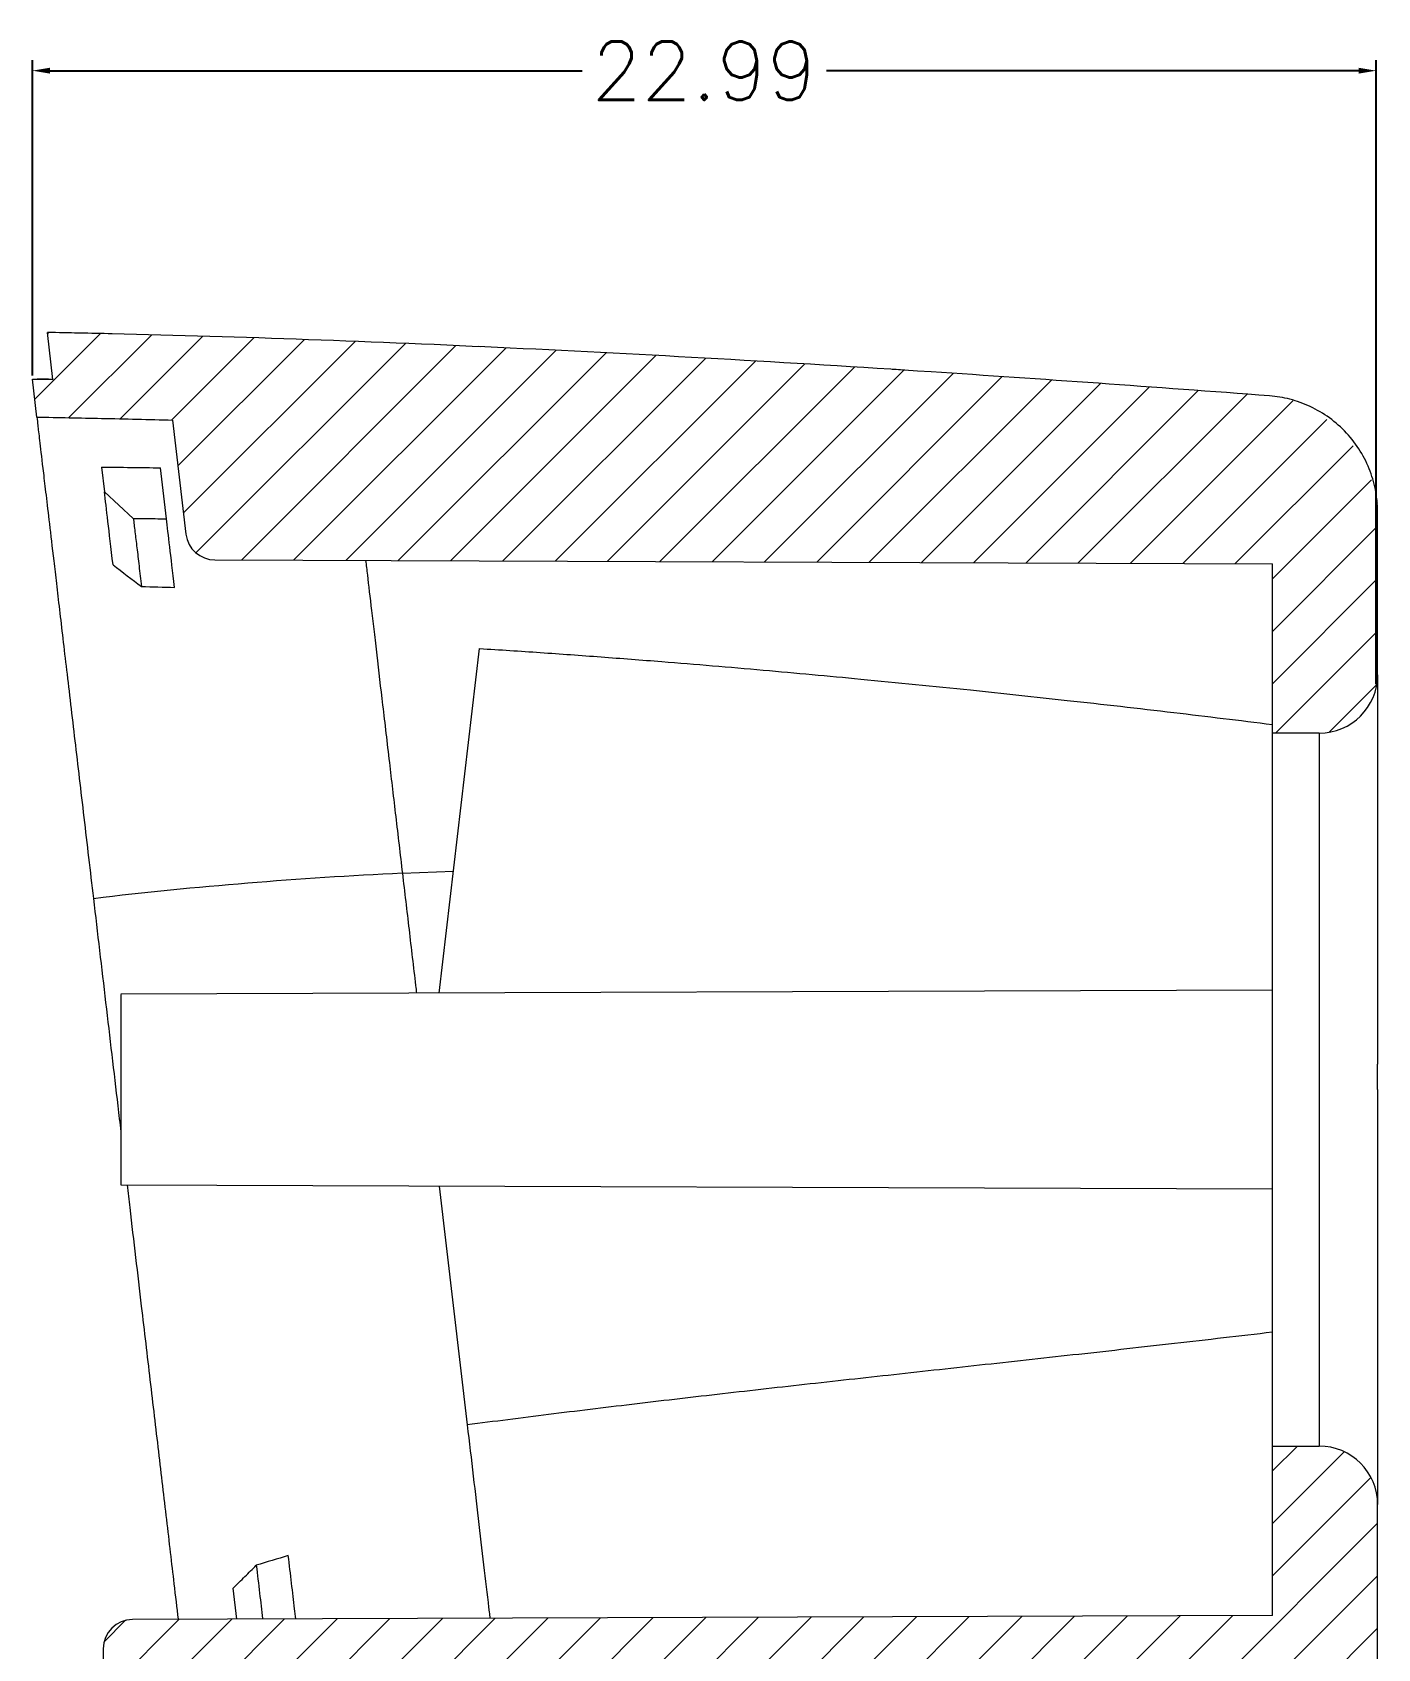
# Model space of a CAD drawing. Header units: inches. Extents: x 1631 to 3663, y 1126 to 1454.
# Drawn here: x 3281.12 to 3304.13, y 1209.58 to 1237.25 of the extents above; entities that cross this region are included whole.
import ezdxf

# ---------------------------------------------------------------- set-up
doc = ezdxf.new("R2010")
doc.units = ezdxf.units.IN
doc.header["$LTSCALE"] = 15
doc.styles.get("Standard").update_dxf_attribs({"font": 'txt', "bigfont": 'gbcbig.shx'})
doc.dimstyles.new('1.5', dxfattribs={"dimtxt": 1, "dimasz": 0.3, "dimexe": 0.18, "dimexo": 0.0625, "dimgap": 0.09, "dimtad": 0, "dimzin": 0, "dimdsep": 46, "dimtxsty": 'Standard', "dimcen": 0, "dimclrd": 3, "dimclre": 3, "dimadec": 0, "dimazin": 2, "dimtfac": 1, "dimtofl": 0, "dimtmove": 0, "dimatfit": 3, "dimfxl": 1, "dimtolj": 1, "dimtzin": 0, "dimarcsym": 0})

# ---------------------------------------------------------------- blocks, each defined once
blk = doc.blocks.new('*D260')
at = {"color": 3, "lineweight": -2}
for p, q in [((3281.118, 1231.374), (3281.118, 1236.769)), ((3304.106, 1226.091), (3304.106, 1236.769)), ((3281.418, 1236.589), (3290.522, 1236.589)), ((3303.806, 1236.589), (3294.702, 1236.589))]:
    blk.add_line(p, q, dxfattribs=at)
at = {"color": 3}
for points in [[(3281.418, 1236.639), (3281.418, 1236.539), (3281.118, 1236.589)], [(3303.806, 1236.639), (3303.806, 1236.539), (3304.106, 1236.589)]]:
    blk.add_solid(points, dxfattribs=at)
at = {"layer": 'Defpoints', "color": 0}
for p in [(3304.106, 1236.589), (3281.118, 1231.312), (3304.106, 1226.028)]:
    blk.add_point(p, dxfattribs=at)
at = {"color": 0, "insert": (3292.612, 1236.589), "char_height": 1, "attachment_point": 5}
blk.add_mtext('\\A1;22.99', dxfattribs=at)

msp = doc.modelspace()

# ---------------------------------------------------------------- hatches: boundary and pattern name
at = {"linetype": 'Continuous', "lineweight": 0}
h = msp.add_hatch(dxfattribs=at)
h.set_pattern_fill('ANSI31', color=4, scale=0.2, style=0)
edge = h.paths.add_edge_path(flags=0)
edge.add_line((3281.118, 1231.312), (3281.194, 1230.661))
edge.add_spline(control_points=[(3281.194, 1230.661), (3281.898, 1230.649), (3282.672, 1230.632), (3283.516, 1230.609)], knot_values=[0, 0, 0, 0, 1, 1, 1, 1], weights=[1, 1, 1, 1], degree=3, periodic=0)
edge.add_line((3283.516, 1230.609), (3283.746, 1228.657))
edge.add_arc((3284.242, 1228.716), 0.5, 186.7, 269.8)
edge.add_line((3284.24, 1228.216), (3302.331, 1228.152))
edge.add_line((3302.331, 1228.152), (3302.331, 1225.252))
edge.add_line((3302.331, 1225.252), (3303.131, 1225.252))
edge.add_arc((3303.131, 1226.252), 1, 270, 360)
edge.add_line((3304.131, 1226.252), (3304.131, 1229.028))
edge.add_spline(control_points=[(3304.131, 1229.028), (3304.131, 1229.964), (3303.219, 1230.951), (3302.283, 1231.023)], knot_values=[0, 0, 0, 0, 1, 1, 1, 1], weights=[1, 1, 1, 1], degree=3, periodic=0)
edge.add_spline(control_points=[(3302.283, 1231.023), (3300.308, 1231.173), (3295.854, 1231.491), (3289.23, 1231.868), (3284.315, 1232.048), (3281.744, 1232.102), (3281.377, 1232.108)], knot_values=[0.059101, 0.059101, 0.059101, 0.059101, 0.25, 0.5, 0.75, 0.791838, 0.791838, 0.791838, 0.791838], weights=[1, 1, 1, 1, 1, 1, 1], degree=3, periodic=0)
edge.add_line((3281.377, 1232.108), (3281.471, 1231.306))
edge.add_spline(control_points=[(3281.471, 1231.306), (3281.394, 1231.307), (3281.276, 1231.309), (3281.158, 1231.311), (3281.118, 1231.312)], knot_values=[0.787728, 0.787728, 0.787728, 0.787728, 0.796581, 0.801219, 0.801219, 0.801219, 0.801219], weights=[1, 1, 1, 1, 1], degree=3, periodic=0)
h = msp.add_hatch(dxfattribs=at)
h.set_pattern_fill('ANSI31', color=4, scale=0.2, style=0)
edge = h.paths.add_edge_path(flags=0)
edge.add_line((3284.181, 1205.239), (3284.258, 1204.582))
edge.add_spline(control_points=[(3284.258, 1204.582), (3284.371, 1204.617), (3284.484, 1204.652), (3284.598, 1204.687)], knot_values=[0, 0, 0, 0, 1, 1, 1, 1], weights=[1, 1, 1, 1], degree=3, periodic=0)
edge.add_line((3284.598, 1204.687), (3284.693, 1203.879))
edge.add_spline(control_points=[(3284.693, 1203.879), (3284.765, 1203.902), (3286.684, 1204.492), (3290.595, 1205.444), (3296.426, 1206.408), (3300.528, 1206.958), (3302.39, 1207.2)], knot_values=[0.102233, 0.102233, 0.102233, 0.102233, 0.111955, 0.361955, 0.611955, 0.803149, 0.803149, 0.803149, 0.803149], weights=[1, 1, 1, 1, 1, 1, 1], degree=3, periodic=0)
edge.add_spline(control_points=[(3302.39, 1207.2), (3303.343, 1207.325), (3304.131, 1208.214), (3304.131, 1209.183)], knot_values=[0, 0, 0, 0, 1, 1, 1, 1], weights=[1, 1, 1, 1], degree=3, periodic=0)
edge.add_line((3304.131, 1209.183), (3304.131, 1212.052))
edge.add_arc((3303.131, 1212.052), 1, 359.9985, 450)
edge.add_line((3303.131, 1213.052), (3302.331, 1213.052))
edge.add_line((3302.331, 1213.052), (3302.331, 1210.152))
edge.add_line((3302.331, 1210.152), (3282.829, 1210.084))
edge.add_arc((3282.831, 1209.584), 0.5, 90.2, 180)
edge.add_line((3282.331, 1209.584), (3282.331, 1207.931))
edge.add_spline(control_points=[(3282.331, 1207.931), (3282.331, 1207.666), (3282.565, 1207.431), (3282.831, 1207.431)], knot_values=[0, 0, 0, 0, 1, 1, 1, 1], weights=[1, 1, 1, 1], degree=3, periodic=0)
edge.add_spline(control_points=[(3282.831, 1207.431), (3283.967, 1207.431), (3285.103, 1207.431), (3286.239, 1207.431)], knot_values=[0, 0, 0, 0, 1, 1, 1, 1], weights=[1, 1, 1, 1], degree=3, periodic=0)
edge.add_line((3286.239, 1207.431), (3286.421, 1205.883))
edge.add_spline(control_points=[(3286.421, 1205.883), (3285.768, 1205.71), (3285.021, 1205.498), (3284.282, 1205.27), (3284.181, 1205.239)], knot_values=[0.666221, 0.666221, 0.666221, 0.666221, 0.75, 0.763362, 0.763362, 0.763362, 0.763362], weights=[1, 1, 1, 1, 1], degree=3, periodic=0)

# ---------------------------------------------------------------- linework, layer by layer
at = {"color": 7, "linetype": 'Continuous', "lineweight": 15}
for p, q in [((3281.471, 1231.306), (3281.377, 1232.108)), ((3281.839, 1232.098), (3281.377, 1232.107)), ((3282.147, 1232.093), (3281.839, 1232.098)), ((3288.78, 1231.865), (3288.752, 1231.866)), ((3281.194, 1230.661), (3281.118, 1231.312)), ((3283.516, 1230.609), (3283.746, 1228.657)), ((3282.302, 1229.805), (3282.351, 1229.383)), ((3283.413, 1228.92), (3283.31, 1229.793)), ((3282.351, 1229.383), (3282.845, 1228.928)), ((3304.131, 1226.252), (3304.131, 1229.028)), ((3284.24, 1228.216), (3302.331, 1228.152)), ((3302.331, 1225.252), (3302.331, 1228.152)), ((3288.077, 1220.803), (3288.769, 1226.7)), ((3303.131, 1225.252), (3302.331, 1225.252)), ((3302.331, 1213.052), (3302.331, 1225.252)), ((3303.131, 1225.252), (3303.131, 1213.052)), ((3287.448, 1222.853), (3288.322, 1222.891)), ((3302.331, 1220.852), (3282.629, 1220.784)), ((3282.629, 1217.521), (3302.331, 1217.452)), ((3288.077, 1217.502), (3288.557, 1213.413)), ((3302.331, 1210.152), (3302.331, 1213.052)), ((3302.331, 1213.052), (3303.131, 1213.052)), ((3304.131, 1209.183), (3304.131, 1212.052)), ((3284.618, 1210.091), (3284.555, 1210.622)), ((3302.331, 1210.152), (3282.829, 1210.084)), ((3282.331, 1209.584), (3282.331, 1207.931))]:
    msp.add_line(p, q, dxfattribs=at)
for centre, radius, start, end in [((3284.242, 1228.716), 0.5, 186.7, 269.8), ((3303.131, 1226.252), 1, 270, 0), ((3303.131, 1212.052), 1, 360, 90), ((3282.831, 1209.584), 0.5, 90.2, 180)]:
    msp.add_arc(centre, radius, start, end, dxfattribs=at)
for points, knots in [([(3302.283, 1231.023), (3300.308, 1231.173), (3295.854, 1231.491), (3289.23, 1231.868), (3284.315, 1232.048), (3281.744, 1232.102), (3281.377, 1232.108)], [0.059101, 0.059101, 0.059101, 0.059101, 0.25, 0.5, 0.75, 0.7918377, 0.7918377, 0.7918377, 0.7918377]), ([(3296.041, 1231.463), (3295.994, 1231.466), (3295.927, 1231.471), (3295.849, 1231.475), (3295.826, 1231.477)], [0, 0, 0, 0, 0.705745, 1, 1, 1, 1]), ([(3281.118, 1231.312), (3281.158, 1231.311), (3281.276, 1231.309), (3281.394, 1231.307), (3281.471, 1231.306)], [0.78772802, 0.78772802, 0.78772802, 0.78772802, 0.7923663, 0.80121948, 0.80121948, 0.80121948, 0.80121948]), ([(3281.475, 1231.306), (3281.422, 1231.307), (3281.344, 1231.308), (3281.246, 1231.31), (3281.207, 1231.31), (3281.199, 1231.311)], [0, 0, 0, 0, 0.637958, 0.924944, 1, 1, 1, 1]), ([(3304.131, 1229.028), (3304.13, 1229.067), (3304.129, 1229.145), (3304.118, 1229.262), (3304.098, 1229.4), (3304.063, 1229.558), (3303.985, 1229.797), (3303.844, 1230.086), (3303.607, 1230.396), (3303.316, 1230.655), (3303.039, 1230.818), (3302.806, 1230.914), (3302.633, 1230.967), (3302.458, 1231.005), (3302.341, 1231.017), (3302.283, 1231.023)], [0, 0, 0, 0, 0.039115, 0.078202, 0.117394, 0.179171, 0.241126, 0.369344, 0.500005, 0.630666, 0.758887, 0.820666, 0.882622, 0.941268, 1, 1, 1, 1]), ([(3281.194, 1230.661), (3281.564, 1230.654), (3282.338, 1230.64), (3283.112, 1230.619), (3283.516, 1230.609)], [0, 0, 0, 0, 0.477345, 1, 1, 1, 1]), ([(3281.194, 1230.661), (3281.194, 1230.661), (3281.198, 1230.628), (3281.222, 1230.43), (3281.232, 1230.339), (3281.262, 1230.085), (3281.281, 1229.921), (3281.32, 1229.591), (3281.335, 1229.466), (3281.369, 1229.178), (3281.388, 1229.017), (3281.431, 1228.647), (3281.455, 1228.439), (3281.498, 1228.078), (3281.513, 1227.949), (3281.546, 1227.671), (3281.563, 1227.521), (3281.619, 1227.05), (3281.659, 1226.705), (3281.747, 1225.954), (3281.795, 1225.545), (3281.895, 1224.701), (3281.946, 1224.263), (3282.052, 1223.357), (3282.107, 1222.893), (3282.162, 1222.425)], [0, 0, 0, 0, 0.25, 0.25, 0.375, 0.375, 0.5, 0.5, 0.5625, 0.5625, 0.625, 0.625, 0.6875, 0.6875, 0.71875, 0.71875, 0.75, 0.75, 0.8125, 0.8125, 0.875, 0.875, 0.9375, 0.9375, 1, 1, 1, 1]), ([(3282.498, 1228.131), (3282.463, 1228.43), (3282.435, 1228.67), (3282.387, 1229.076), (3282.368, 1229.242), (3282.351, 1229.383)], [0, 0, 0, 0, 0.5, 0.5, 1, 1, 1, 1]), ([(3304.122, 1229.01), (3304.122, 1229.041), (3304.123, 1229.114), (3304.124, 1229.168), (3304.124, 1229.191), (3304.124, 1229.191), (3304.124, 1229.19)], [0, 0, 0, 0, 0.209522, 0.484783, 0.781192, 1, 1, 1, 1]), ([(3282.845, 1228.928), (3282.849, 1228.892), (3282.858, 1228.819), (3282.873, 1228.698), (3282.889, 1228.567), (3282.906, 1228.427), (3282.924, 1228.276), (3282.943, 1228.115), (3282.962, 1227.946), (3282.977, 1227.822), (3282.984, 1227.761)], [0, 0, 0, 0, 0.133317, 0.264988, 0.394676, 0.522045, 0.64673, 0.768258, 0.88613, 1, 1, 1, 1]), ([(3282.845, 1228.928), (3282.904, 1228.927), (3282.963, 1228.927), (3283.022, 1228.926), (3283.087, 1228.925), (3283.152, 1228.924), (3283.217, 1228.923), (3283.282, 1228.922), (3283.348, 1228.921), (3283.413, 1228.92)], [0, 0, 0, 0, 0.0001770838, 0.0001770838, 0.0001770838, 0.000372387, 0.000372387, 0.000372387, 0.0005676904, 0.0005676904, 0.0005676904, 0.0005676904]), ([(3283.551, 1227.746), (3283.518, 1228.024), (3283.492, 1228.248), (3283.447, 1228.63), (3283.428, 1228.787), (3283.413, 1228.92)], [0, 0, 0, 0, 0.5, 0.5, 1, 1, 1, 1]), ([(3286.819, 1228.207), (3286.829, 1228.126), (3286.856, 1227.89), (3286.906, 1227.468), (3286.962, 1226.991), (3287.023, 1226.468), (3287.092, 1225.884), (3287.166, 1225.252), (3287.24, 1224.622), (3287.334, 1223.823), (3287.41, 1223.179), (3287.448, 1222.853)], [0, 0, 0, 0, 0.079853, 0.235561, 0.315553, 0.39554, 0.551406, 0.631867, 0.712334, 0.854675, 1, 1, 1, 1]), ([(3288.769, 1226.7), (3289.115, 1226.678), (3289.808, 1226.633), (3290.846, 1226.558), (3292.118, 1226.46), (3293.599, 1226.336), (3295.359, 1226.173), (3297.093, 1226), (3298.879, 1225.809), (3300.601, 1225.613), (3301.77, 1225.47), (3302.331, 1225.401)], [0, 0, 0, 0, 0.076233, 0.152558, 0.22896, 0.356773, 0.479601, 0.617991, 0.740446, 0.875274, 1, 1, 1, 1]), ([(3304.131, 1226.252), (3304.131, 1226.251), (3304.131, 1226.25), (3304.131, 1226.234), (3304.131, 1226.21), (3304.131, 1226.157), (3304.131, 1226.052), (3304.131, 1225.855), (3304.131, 1225.592), (3304.131, 1225.148), (3304.131, 1224.435), (3304.131, 1223.544), (3304.131, 1222.752), (3304.131, 1222.137), (3304.131, 1221.501), (3304.131, 1220.933), (3304.131, 1220.435), (3304.131, 1220.014), (3304.131, 1219.731), (3304.131, 1219.589)], [0, 0, 0, 0, 0.024699, 0.049385, 0.074095, 0.098861, 0.161896, 0.224981, 0.290535, 0.356138, 0.489795, 0.623452, 0.689006, 0.754609, 0.817644, 0.880729, 0.920499, 0.960208, 1, 1, 1, 1]), ([(3287.448, 1222.853), (3287.486, 1222.533), (3287.561, 1221.891), (3287.642, 1221.206), (3287.684, 1220.846), (3287.689, 1220.801)], [0, 0, 0, 0, 0.467284, 0.93454, 1, 1, 1, 1]), ([(3282.162, 1222.425), (3282.232, 1221.83), (3282.372, 1220.637), (3282.529, 1219.302), (3282.614, 1218.578), (3282.631, 1218.431)], [0, 0, 0, 0, 0.442983, 0.887522, 1, 1, 1, 1]), ([(3282.631, 1220.778), (3282.631, 1220.778), (3282.631, 1220.777), (3282.631, 1220.715), (3282.631, 1220.603), (3282.631, 1220.441), (3282.631, 1220.238), (3282.631, 1219.999), (3282.631, 1219.733), (3282.631, 1219.447), (3282.631, 1219.251), (3282.631, 1219.152)], [0, 0, 0, 0, 0.079408, 0.194482, 0.309556, 0.42463, 0.539704, 0.654778, 0.769852, 0.884926, 1, 1, 1, 1]), ([(3304.131, 1219.152), (3304.131, 1219.067), (3304.131, 1218.897), (3304.131, 1218.642), (3304.131, 1218.388), (3304.131, 1218.134), (3304.131, 1217.744), (3304.131, 1217.221), (3304.131, 1216.571), (3304.131, 1215.937), (3304.131, 1215.115), (3304.131, 1214.176), (3304.131, 1213.254), (3304.131, 1212.581), (3304.131, 1212.239), (3304.131, 1212.095), (3304.131, 1212.056), (3304.131, 1212.053), (3304.131, 1212.052)], [0, 0, 0, 0, 0.0229495, 0.0458583, 0.0687561, 0.0916726, 0.1146375, 0.1752183, 0.2358467, 0.2988478, 0.3618966, 0.4903496, 0.6188026, 0.7446976, 0.865769, 0.9230482, 0.9803742, 1, 1, 1, 1]), ([(3282.631, 1218.75), (3282.631, 1218.402), (3282.631, 1218.085), (3282.631, 1217.644), (3282.631, 1217.521), (3282.631, 1217.521)], [0, 0, 0, 0, 0.5, 0.5, 1, 1, 1, 1]), ([(3282.738, 1217.521), (3282.753, 1217.391), (3282.836, 1216.683), (3282.968, 1215.566), (3283.131, 1214.174), (3283.275, 1212.951), (3283.412, 1211.786), (3283.526, 1210.816), (3283.588, 1210.287), (3283.611, 1210.087)], [0, 0, 0, 0, 0.046971, 0.256734, 0.418035, 0.579803, 0.7414, 0.902469, 1, 1, 1, 1]), ([(3302.331, 1214.999), (3301.773, 1214.934), (3300.67, 1214.806), (3299.032, 1214.622), (3297.431, 1214.446), (3295.867, 1214.274), (3294.338, 1214.105), (3292.844, 1213.937), (3291.384, 1213.766), (3289.959, 1213.594), (3289.021, 1213.473), (3288.557, 1213.413)], [0, 0, 0, 0, 0.121577, 0.24038, 0.356477, 0.469936, 0.580825, 0.68921, 0.795161, 0.898746, 1, 1, 1, 1]), ([(3288.557, 1213.413), (3288.592, 1213.118), (3288.661, 1212.528), (3288.759, 1211.692), (3288.85, 1210.916), (3288.913, 1210.385), (3288.941, 1210.14), (3288.946, 1210.106)], [0, 0, 0, 0, 0.236705, 0.473364, 0.716554, 0.959722, 1, 1, 1, 1]), ([(3284.555, 1210.622), (3284.622, 1210.688), (3284.753, 1210.818), (3284.884, 1210.947), (3284.949, 1211.011)], [0, 0, 0, 0, 0.5057173, 1, 1, 1, 1]), ([(3284.949, 1211.011), (3284.987, 1210.69), (3285.025, 1210.364), (3285.056, 1210.096), (3285.056, 1210.092)], [0, 0, 0, 0, 0.9873297, 1, 1, 1, 1]), ([(3285.624, 1210.094), (3285.617, 1210.151), (3285.58, 1210.471), (3285.534, 1210.859), (3285.497, 1211.177)], [0, 0, 0, 0, 0.178687, 1, 1, 1, 1])]:
    msp.add_open_spline(points, degree=3, knots=knots, dxfattribs=at)
for points in [[(3282.302, 1229.805), (3282.638, 1229.802), (3282.974, 1229.798), (3283.31, 1229.793)], [(3282.498, 1228.131), (3282.661, 1228.008), (3282.823, 1227.884), (3282.984, 1227.761)], [(3282.984, 1227.761), (3283.173, 1227.756), (3283.361, 1227.751), (3283.551, 1227.746)], [(3282.162, 1222.425), (3283.919, 1222.636), (3285.682, 1222.774), (3287.447, 1222.86)], [(3304.131, 1219.152), (3304.131, 1219.299), (3304.131, 1219.444), (3304.131, 1219.589)], [(3282.631, 1219.152), (3282.631, 1219.017), (3282.631, 1218.881), (3282.631, 1218.75)], [(3285.497, 1211.177), (3285.314, 1211.122), (3285.132, 1211.067), (3284.949, 1211.011)]]:
    msp.add_open_spline(points, degree=3, dxfattribs=at)

# ---------------------------------------------------------------- dimensions: what is measured, and where the dimension line sits
dim = msp.add_linear_dim(base=(3304.106, 1236.589), p1=(3281.118, 1231.312), p2=(3304.106, 1226.028), dimstyle='1.5')
dim.commit()
dim.dimension.update_dxf_attribs({"geometry": '*D260', "text_midpoint": (3292.612, 1236.589)})

doc.saveas('drawing.dxf')
